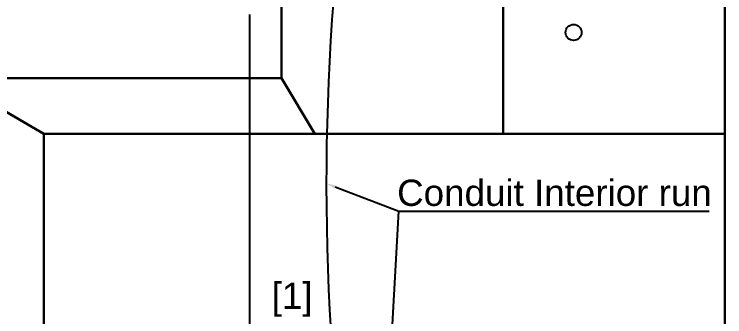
# Model space of a CAD drawing. Header units: inches. Extents: x 347 to 7477, y 1065 to 7514.
# Drawn here: x 2920.8 to 3190.8, y 6822.8 to 6938 of the extents above; entities that cross this region are included whole.
import ezdxf

# ---------------------------------------------------------------- set-up
doc = ezdxf.new("R2010")
doc.units = ezdxf.units.IN
doc.header["$MEASUREMENT"] = 0
doc.layers.add('PDF2_0', color=7, linetype='Continuous', true_color=0x636466)
doc.layers.add('PDF2_Text', color=7, linetype='Continuous')
doc.styles.add('PDF Arial', font='arial.ttf')

msp = doc.modelspace()

# ---------------------------------------------------------------- linework, layer by layer
at = {"layer": 'PDF2_0', "color": 7, "lineweight": 30}
for points in [[(2932.03, 6803.29), (2932.03, 6892.47), (3190.78, 6892.47), (3190.78, 7051.68), (3022.31, 7051.68), (3022.31, 6913.63)], [(3106.5, 7051.68), (3106.5, 6892.47)], [(2918.05, 6767.05), (2895.71, 6767.05), (2895.71, 6913.63), (3022.31, 6913.63), (3034.93, 6892.47)], [(2932.03, 6892.47), (2895.71, 6913.63)], [(3190.78, 6681.95), (3190.78, 6892.47)]]:
    msp.add_lwpolyline(points, dxfattribs=at)
at = {"layer": 'PDF2_0', "color": 7, "lineweight": 25}
for points in [[(3010.32, 6788.12), (3010.32, 6937.88)], [(3042.74, 6872.31), (3066.9, 6863.05), (3066.99, 6863.05), (3184.87, 6863.05)], [(3058.27, 6708.38), (3066.9, 6863.05)]]:
    msp.add_lwpolyline(points, dxfattribs=at)
msp.add_circle((3133.33, 6931.03), 3.04, dxfattribs=at)
at = {"layer": 'PDF2_0', "color": 1, "lineweight": 25}
msp.add_arc((3949.39, 6873.39), 910.04, 169.11555, 185.00887, dxfattribs=at)
at = {"layer": 'PDF2_0', "color": 7, "transparency": 33554559}
msp.add_solid([(3042.56, 6871.68), (3039.38, 6873.58), (3042.92, 6872.86)], dxfattribs=at)

# ---------------------------------------------------------------- texts
at = {"layer": 'PDF2_Text', "attachment_point": 7, "style": 'PDF Arial'}
for s, insert, char_height in [('Conduit Interior run', (3066.26, 6864.88), 9.9997), ('[1]', (3018.58, 6822.85), 10)]:
    msp.add_mtext(s, dxfattribs=dict(at, insert=insert, char_height=char_height))

doc.saveas('drawing.dxf')
